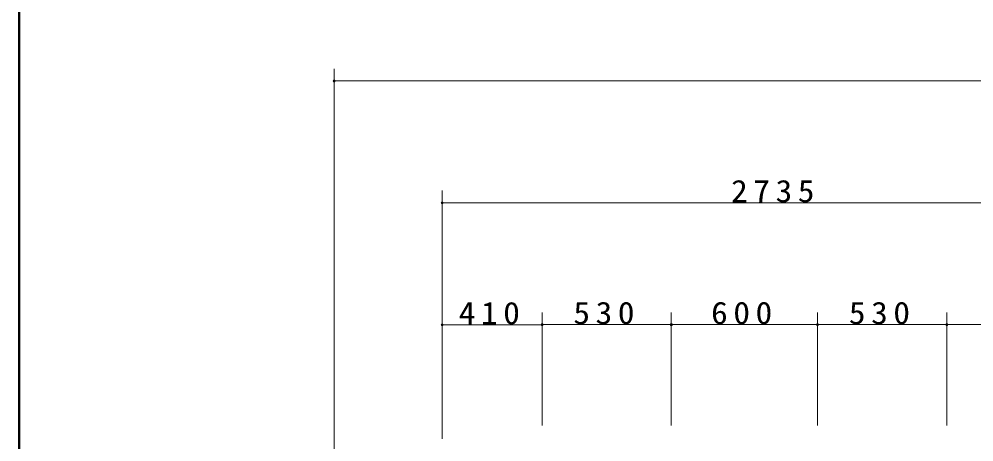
# Model space of a CAD drawing. Units: millimetres at full size. Extents: x -35408 to 0, y -49934 to 13350.
# Drawn here: x -19250 to -15334, y 5488 to 7223 of the extents above; entities that cross this region are included whole.
import ezdxf

# ---------------------------------------------------------------- set-up
doc = ezdxf.new("R2010")
doc.units = ezdxf.units.MM
doc.layers.add('A3図枠', color=7, linetype='Continuous', lineweight=25)
doc.layers.add('補助', color=2, linetype='Continuous', lineweight=25)
doc.styles.add('ＭＳ ゴシック', font='')
doc.styles.get('ＭＳ ゴシック').set_extended_font_data('MS Gothic')

# ---------------------------------------------------------------- blocks, each defined once
blk = doc.blocks.new('dimension_origin')
at = {"color": 0, "linetype": 'Continuous', "lineweight": -2}
blk.add_circle((0, 0), 1.25, dxfattribs=at)

msp = doc.modelspace()

# ---------------------------------------------------------------- linework, layer by layer
at = {"layer": 'A3図枠', "lineweight": 50}
msp.add_line((-19250, 13350), (-19250, 0), dxfattribs=at)
at = {"layer": '補助', "lineweight": 13}
for p, q in [((-17957.714, 3000), (-17957.714, 7018.8)), ((-17957.714, 6968.8), (-11602.286, 6968.8)), ((-17515, 5500), (-17515, 6518.8)), ((-17515, 6468.8), (-14780, 6468.8)), ((-17515, 5500), (-17515, 6018.14)), ((-17105, 5554.55), (-17105, 6018.8)), ((-17105, 5554.55), (-17105, 6018.14)), ((-16575, 5554.55), (-16575, 6018.8)), ((-16575, 5554.55), (-16575, 6018.8)), ((-15975, 5554.55), (-15975, 6018.8)), ((-15975, 5554.55), (-15975, 6018.8)), ((-15445, 5554.55), (-15445, 6018.8)), ((-15445, 5554.55), (-15445, 6018.8)), ((-17515, 5968.14), (-17105, 5968.14)), ((-17105, 5968.8), (-16575, 5968.8)), ((-16575, 5968.8), (-15975, 5968.8)), ((-15975, 5968.8), (-15445, 5968.8)), ((-15445, 5968.8), (-14780, 5968.8))]:
    msp.add_line(p, q, dxfattribs=at)

# ---------------------------------------------------------------- block references
at = {"layer": '補助', "lineweight": 13, "xscale": 3.33, "yscale": 3.33}
for p in [(-17957.714, 6968.8), (-17515, 6468.8), (-17515, 5968.14), (-17105, 5968.8), (-16575, 5968.8), (-15975, 5968.8), (-15445, 5968.8)]:
    msp.add_blockref('dimension_origin', p, dxfattribs=at)
at = {"layer": '補助', "lineweight": 13, "xscale": 3.33, "yscale": 3.33, "rotation": 180}
for p in [(-17105, 5968.14), (-16575, 5968.8), (-15975, 5968.8), (-15445, 5968.8)]:
    msp.add_blockref('dimension_origin', p, dxfattribs=at)

# ---------------------------------------------------------------- texts
at = {"layer": '補助', "char_height": 91.64, "attachment_point": 8, "style": 'ＭＳ ゴシック'}
for s, insert in [('\\T1.33;\\W1.1;2735', (-16147.5, 6469.8)), ('\\T1.33;\\W1.1;410', (-17310, 5969.14)), ('\\T1.33;\\W1.1;530', (-16840, 5969.8)), ('\\T1.33;\\W1.1;600', (-16275, 5969.8)), ('\\T1.33;\\W1.1;530', (-15710, 5969.8))]:
    msp.add_mtext(s, dxfattribs=dict(at, insert=insert))

doc.saveas('drawing.dxf')
